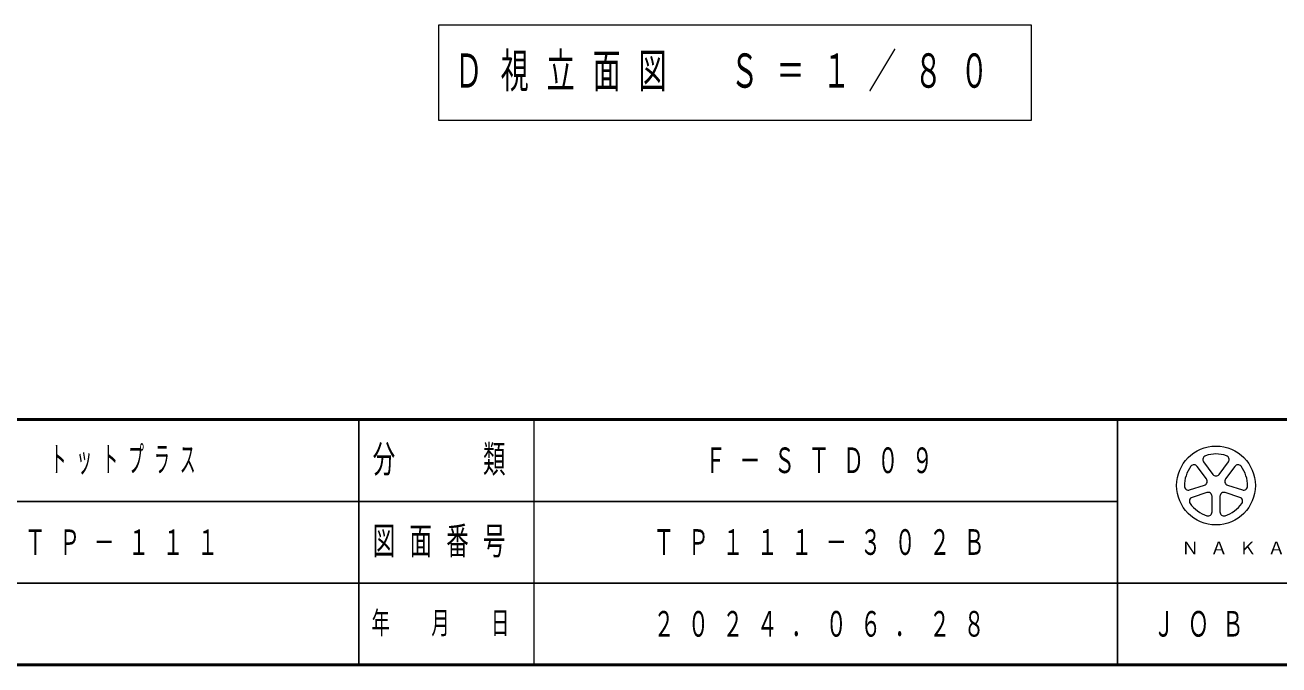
# Model space of a CAD drawing. Units: millimetres on the paper. Extents: x -385 to 0, y -594 to 267.
# Drawn here: x -163.6 to -56.2, y -297 to -242.2 of the extents above; entities that cross this region are included whole.
import ezdxf

# ---------------------------------------------------------------- set-up
doc = ezdxf.new("R2010")
doc.units = ezdxf.units.MM
doc.layers.add('LY_1', color=7, linetype='Continuous', lineweight=13)
doc.styles.add('ＭＳ ゴシック', font='')
doc.styles.get('ＭＳ ゴシック').set_extended_font_data('MS Gothic')

msp = doc.modelspace()

# ---------------------------------------------------------------- linework, layer by layer
at = {"layer": 'LY_1'}
for p, q in [((-128.176, -242.223), (-128.176, -250.356)), ((-77.376, -242.223), (-128.176, -242.223)), ((-77.376, -250.356), (-77.376, -242.223)), ((-128.176, -250.356), (-77.376, -250.356)), ((-120, -276), (-120, -297)), ((-62.39, -281.083), (-63.175, -280.003)), ((-62.629, -279.607), (-61.844, -280.687)), ((-61.298, -280.687), (-60.513, -279.607)), ((-59.967, -280.003), (-60.752, -281.083)), ((-63.828, -282.015), (-62.559, -281.603)), ((-62.35, -282.245), (-63.62, -282.657)), ((-59.522, -282.657), (-60.792, -282.245)), ((-60.583, -281.603), (-59.313, -282.015)), ((-61.908, -283.901), (-61.908, -282.566)), ((-61.233, -282.566), (-61.233, -283.901))]:
    msp.add_line(p, q, dxfattribs=at)
at = {"layer": 'LY_1', "lineweight": 50}
for p, q in [((-385, -276), (0, -276)), ((-385, -297), (0, -297))]:
    msp.add_line(p, q, dxfattribs=at)
at = {"layer": 'LY_1', "lineweight": 25}
for p, q in [((-135, -276), (-135, -297)), ((-70, -276), (-70, -297)), ((-187.5, -283), (-70, -283)), ((-242.5, -290), (0, -290))]:
    msp.add_line(p, q, dxfattribs=at)
at = {"layer": 'LY_1'}
msp.add_circle((-61.571, -281.637), 3.375, dxfattribs=at)
for centre, radius, start, end in [((-62.356, -279.408), 0.338, 109.39847, 215.99997), ((-61.571, -281.637), 2.7, 70.60155, 109.39847), ((-60.786, -279.408), 0.338, 324, 70.60155), ((-61.571, -281.637), 2.7, 142.60154, 181.39846), ((-63.448, -280.202), 0.338, 35.99999, 142.60154), ((-59.694, -280.202), 0.338, 37.39846, 143.99995), ((-61.571, -281.637), 2.7, 358.60155, 37.39847), ((-62.663, -281.282), 0.338, 287.99998, 35.99999), ((-61.571, -280.488), 0.338, 215.99998, 324), ((-60.479, -281.282), 0.338, 143.99996, 251.99999), ((-63.933, -281.694), 0.338, 181.39848, 287.99997), ((-62.246, -282.566), 0.338, 359.99997, 107.99999), ((-60.896, -282.566), 0.338, 71.99997, 179.99999), ((-59.209, -281.694), 0.338, 252.00001, 358.60156), ((-63.516, -282.978), 0.338, 107.99999, 214.60154), ((-61.571, -281.637), 2.7, 214.60156, 253.39848), ((-61.571, -281.637), 2.7, 286.60155, 325.39847), ((-59.626, -282.978), 0.338, 325.39847, 71.99996), ((-62.246, -283.901), 0.338, 253.39847, 359.99997), ((-60.896, -283.901), 0.338, 179.99999, 286.60154)]:
    msp.add_arc(centre, radius, start, end, dxfattribs=at)

# ---------------------------------------------------------------- texts
at = {"layer": 'LY_1', "style": 'ＭＳ ゴシック'}
for s, insert, char_height, attachment_point in [('\\T1.64;\\W0.6;Ｄ視立面図\u3000Ｓ＝１／８０', (-126.776, -246.289), 2.933, 4), ('\\T1.64;\\W0.45;トットプラス', (-154.75, -279.5), 2.199, 5), ('\\T1.64;\\W0.6;分\u3000\u3000類', (-127.5, -279.5), 2.346, 5), ('\\T1.64;\\W0.6;Ｆ－ＳＴＤ０９', (-95, -279.5), 2.199, 5), ('\\T1.64;\\W0.6;ＴＰ－１１１', (-154.75, -286.5), 2.199, 5), ('\\T1.64;\\W0.6;図面番号', (-127.5, -286.5), 2.346, 5), ('\\T1.64;\\W0.6;ＴＰ１１１－３０２Ｂ', (-95, -286.5), 2.199, 5), ('\\T1.64;ＮＡＫＡＭＵＲＡ\u3000ＭＦＧ．ＣＯＲＰＯＲＡＴＩＯＮ', (-35, -287), 1.1, 5), ('\\T1.64;\\W0.6;年\u3000月\u3000日', (-127.5, -293.5), 1.906, 5), ('\\T1.64;\\W0.6;２０２４．０６．２８', (-95, -293.5), 2.199, 5), ('\\T1.64;\\W0.6;ＪＯＢ', (-62.5, -293.5), 2.199, 5)]:
    msp.add_mtext(s, dxfattribs=dict(at, insert=insert, char_height=char_height, attachment_point=attachment_point))

doc.saveas('drawing.dxf')
